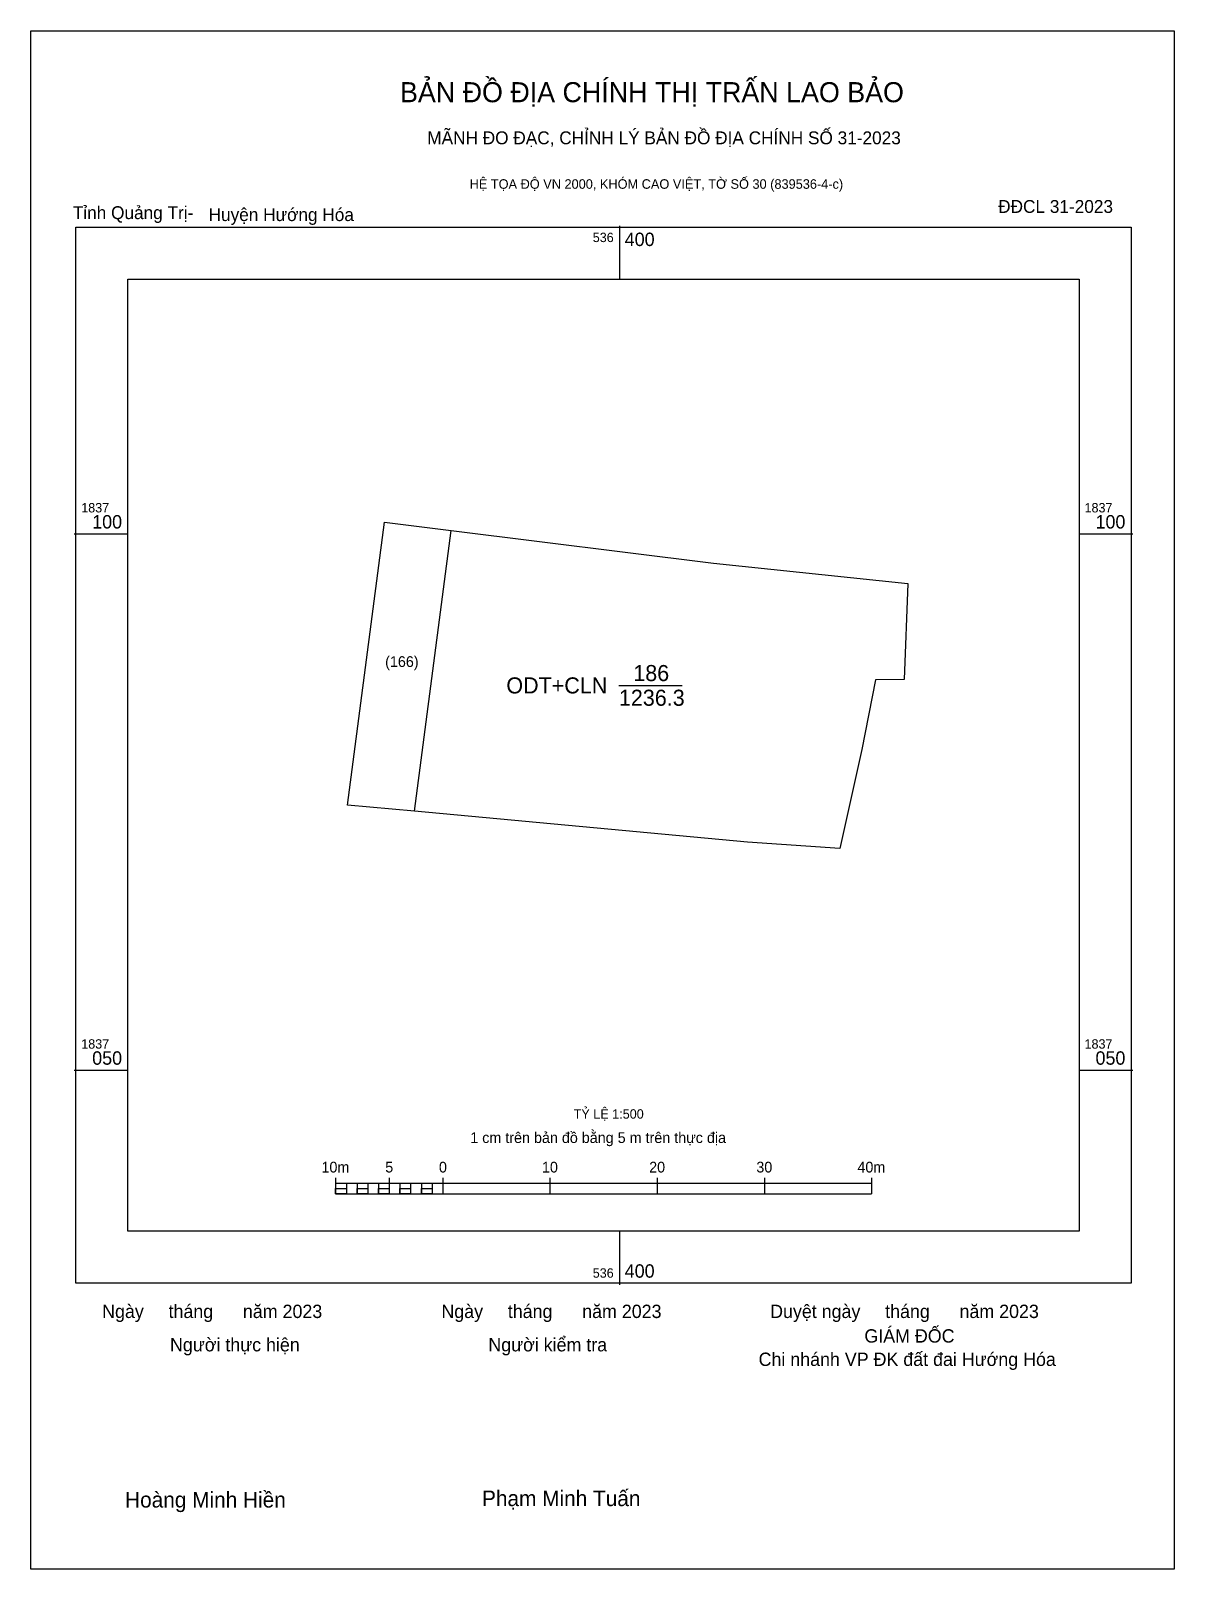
# Model space of a CAD drawing. Extents: x 536345 to 536452, y 1837003 to 1837147.
import ezdxf

# ---------------------------------------------------------------- set-up
doc = ezdxf.new("R2010")
doc.units = 0
for name, color, linetype in [('Level 10', 7, 'Continuous'), ('Level 13', 7, 'Continuous'), ('Level 15', 7, 'Continuous'), ('Level 27', 7, 'Continuous'), ('Level 50', 7, 'Continuous'), ('Level 6', 7, 'Continuous'), ('Level 62', 7, 'Continuous'), ('Level 63', 7, 'Continuous'), ('Level 9', 7, 'Continuous')]:
    doc.layers.add(name, color=color, linetype=linetype)

msp = doc.modelspace()

# ---------------------------------------------------------------- linework, layer by layer
at = {"layer": 'Level 10'}
msp.add_lwpolyline([(536420.57, 1837070.66), (536411.97, 1837071.25), (536380.9, 1837074.13), (536374.65, 1837074.71), (536378.1, 1837101.08), (536384.3, 1837100.32), (536408.78, 1837097.28), (536426.9, 1837095.36), (536426.57, 1837086.42), (536423.91, 1837086.38), (536422.61, 1837079.88)], close=True, dxfattribs=at)
at = {"layer": 'Level 15'}
msp.add_lwpolyline([(536345.09, 1837146.91), (536451.77, 1837146.91), (536451.77, 1837003.46), (536345.09, 1837003.46)], close=True, dxfattribs=at)
at = {"layer": 'Level 27'}
for p, q in [((536378.1, 1837101.08), (536378.1, 1837101.08)), ((536408.78, 1837097.28), (536408.78, 1837097.28)), ((536411.97, 1837071.25), (536411.97, 1837071.25)), ((536420.57, 1837070.66), (536420.57, 1837070.66))]:
    msp.add_line(p, q, dxfattribs=at)
at = {"layer": 'Level 50'}
for p, q in [((536380.9, 1837074.13), (536384.3, 1837100.32)), ((536399.96, 1837085.87), (536405.87, 1837085.87))]:
    msp.add_line(p, q, dxfattribs=at)
at = {"layer": 'Level 62'}
msp.add_lwpolyline([(536354.15, 1837123.74), (536442.9, 1837123.74), (536442.9, 1837034.99), (536354.15, 1837034.99)], close=True, dxfattribs=at)
at = {"layer": 'Level 63'}
for p, q in [((536400, 1837128.74), (536400, 1837123.74)), ((536349.15, 1837100), (536354.15, 1837100)), ((536442.9, 1837100), (536447.9, 1837100)), ((536349.15, 1837050), (536354.15, 1837050)), ((536442.9, 1837050), (536447.9, 1837050)), ((536373.53, 1837039.95), (536373.53, 1837038.45)), ((536373.53, 1837039.45), (536423.53, 1837039.45)), ((536374.53, 1837039.45), (536374.53, 1837038.45)), ((536375.53, 1837039.45), (536375.53, 1837038.45)), ((536376.53, 1837039.45), (536376.53, 1837038.45)), ((536377.53, 1837039.45), (536377.53, 1837038.45)), ((536378.53, 1837039.95), (536378.53, 1837038.45)), ((536378.53, 1837039.45), (536378.53, 1837038.45)), ((536379.53, 1837039.45), (536379.53, 1837038.45)), ((536380.53, 1837039.45), (536380.53, 1837038.45)), ((536381.53, 1837039.45), (536381.53, 1837038.45)), ((536382.53, 1837039.45), (536382.53, 1837038.45)), ((536383.53, 1837039.95), (536383.53, 1837038.45)), ((536383.53, 1837039.45), (536383.53, 1837038.45)), ((536393.53, 1837039.95), (536393.53, 1837038.45)), ((536403.53, 1837039.95), (536403.53, 1837038.45)), ((536413.53, 1837039.95), (536413.53, 1837038.45)), ((536423.53, 1837039.95), (536423.53, 1837038.45)), ((536373.53, 1837038.45), (536423.53, 1837038.45)), ((536400, 1837034.99), (536400, 1837029.99))]:
    msp.add_line(p, q, dxfattribs=at)
for points in [[(536349.3, 1837128.59), (536447.75, 1837128.59), (536447.75, 1837030.14), (536349.3, 1837030.14)], [(536373.53, 1837038.95), (536374.53, 1837038.95), (536374.53, 1837038.45), (536373.53, 1837038.45)], [(536373.53, 1837038.95), (536374.53, 1837038.95), (536374.53, 1837038.45), (536373.53, 1837038.45)], [(536375.53, 1837038.95), (536376.53, 1837038.95), (536376.53, 1837038.45), (536375.53, 1837038.45)], [(536377.53, 1837038.95), (536378.53, 1837038.95), (536378.53, 1837038.45), (536377.53, 1837038.45)], [(536379.53, 1837038.95), (536380.53, 1837038.95), (536380.53, 1837038.45), (536379.53, 1837038.45)], [(536381.53, 1837038.95), (536382.53, 1837038.95), (536382.53, 1837038.45), (536381.53, 1837038.45)]]:
    msp.add_lwpolyline(points, close=True, dxfattribs=at)

# ---------------------------------------------------------------- texts
at = {"layer": 'Level 13'}
for s, height, p in [('(166)', 1, (536378.15, 1837087.59)), ('186', 1.5, (536401.3, 1837086.27)), ('ODT+CLN', 1.5, (536389.46, 1837085.12)), ('1236.3', 1.5, (536399.96, 1837083.97))]:
    msp.add_text(s, height=height, dxfattribs=at).set_placement(p)
at = {"layer": 'Level 6'}
msp.add_text('TỶ LỆ 1:500', height=0.879, dxfattribs=at).set_placement((536395.74, 1837045.47))
at = {"layer": 'Level 63'}
for s, height, p in [('BẢN ĐỒ ĐỊA CHÍNH THỊ TRẤN LAO BẢO', 1.8718, (536379.54, 1837140.25)), ('MÃNH ĐO ĐẠC, CHỈNH LÝ BẢN ĐỒ ĐỊA CHÍNH SỐ 31-2023', 1.2011, (536382.08, 1837136.33)), ('HỆ TỌA ĐỘ VN 2000, KHÓM CAO VIỆT, TỜ SỐ 30 (839536-4-c)', 0.8891, (536386.03, 1837132.18)), ('536', 0.875, (536397.52, 1837127.21)), ('400', 1.25, (536400.5, 1837126.84)), ('1837', 0.875, (536349.8, 1837102)), ('1837', 0.875, (536443.4, 1837102)), ('100', 1.25, (536350.82, 1837100.5)), ('100', 1.25, (536444.42, 1837100.5)), ('D', 0.00501, (536374.65, 1837074.71)), ('D', 0.00501, (536374.65, 1837074.71)), ('D', 0.00501, (536374.65, 1837074.71)), ('D', 0.00501, (536374.65, 1837074.71)), ('D', 0.00501, (536420.39, 1837070.68)), ('D', 0.00501, (536420.39, 1837070.68)), ('D', 0.00501, (536420.39, 1837070.68)), ('1837', 0.875, (536349.8, 1837052)), ('1837', 0.875, (536443.4, 1837052)), ('050', 1.25, (536350.82, 1837050.5)), ('050', 1.25, (536444.42, 1837050.5)), ('1 cm trên bản đồ bằng 5 m trên thực địa', 1, (536386.09, 1837043.2)), ('10m', 1, (536372.21, 1837040.45)), ('5', 1, (536378.16, 1837040.45)), ('0', 1, (536383.17, 1837040.45)), ('10', 1, (536392.78, 1837040.45)), ('20', 1, (536402.78, 1837040.45)), ('30', 1, (536412.78, 1837040.45)), ('40m', 1, (536422.21, 1837040.45)), ('400', 1.25, (536400.5, 1837030.64)), ('536', 0.875, (536397.52, 1837030.64)), ('Ngày     tháng      năm 2023', 1.2442, (536351.75, 1837026.88)), ('Ngày     tháng      năm 2023', 1.2442, (536383.4, 1837026.88)), ('Duyệt ngày     tháng      năm 2023', 1.2442, (536414.07, 1837026.88)), ('GIÁM ĐỐC', 1.244, (536422.86, 1837024.59)), ('Người thực hiện', 1.2442, (536358.08, 1837023.77)), ('Người kiểm tra', 1.2442, (536387.78, 1837023.77)), ('Chi nhánh VP ĐK đất đai Hướng Hóa', 1.2442, (536412.99, 1837022.41)), ('Hoàng Minh Hiền', 1.4512, (536353.89, 1837009.21)), ('Phạm Minh Tuấn', 1.4512, (536387.19, 1837009.34))]:
    msp.add_text(s, height=height, dxfattribs=at).set_placement(p)
at = {"layer": 'Level 9'}
for s, p in [('ĐĐCL 31-2023', (536435.34, 1837129.93)), ('Tỉnh Quảng Trị-', (536349.01, 1837129.35)), ('Huyện Hướng Hóa', (536361.68, 1837129.17))]:
    msp.add_text(s, height=1.2011, dxfattribs=at).set_placement(p)

doc.saveas('drawing.dxf')
